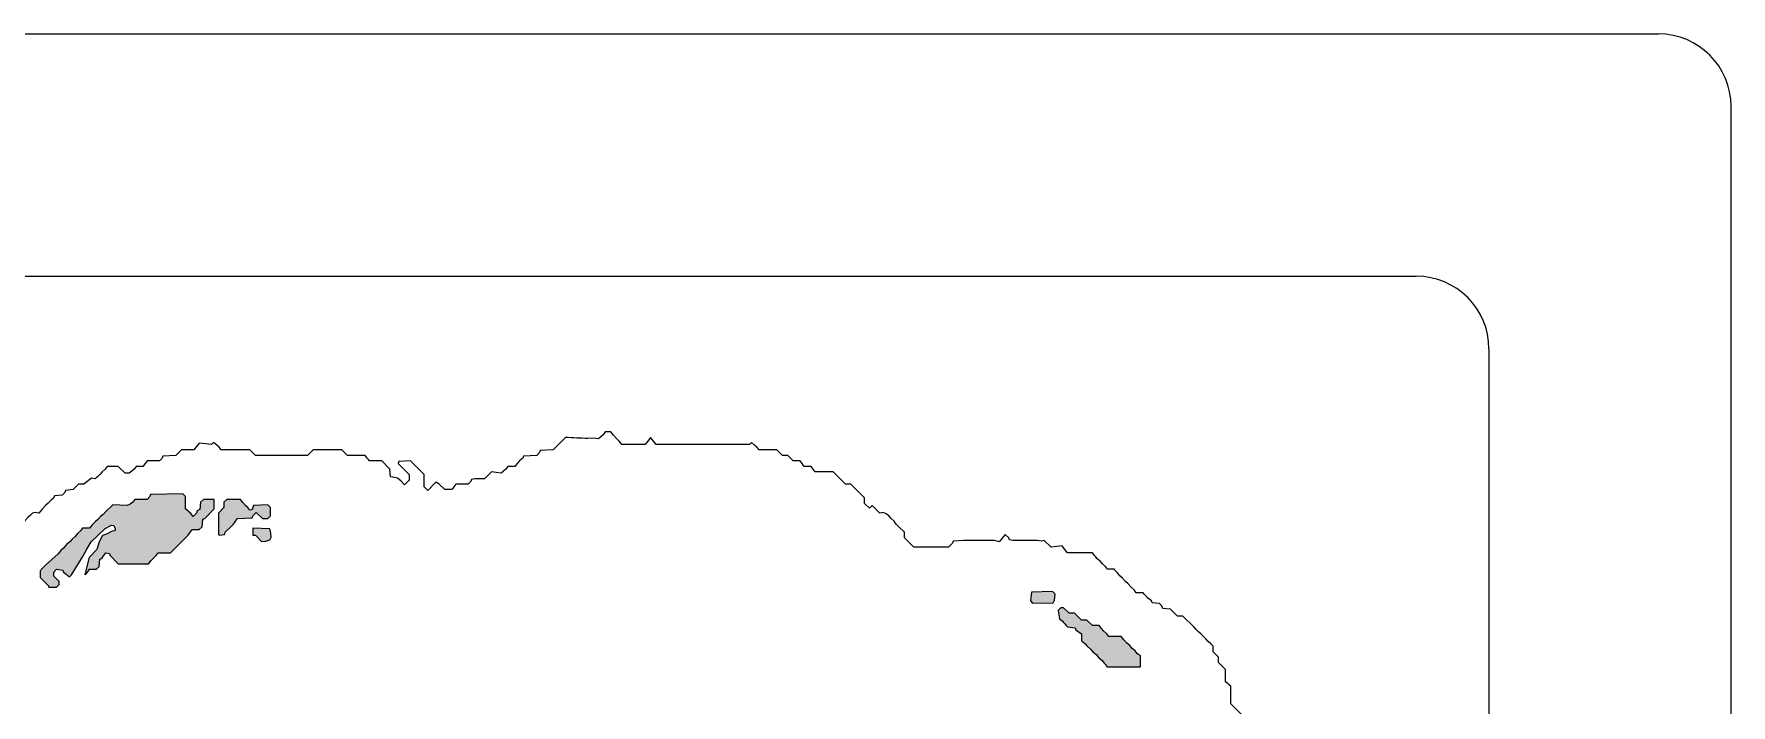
# Model space of a CAD drawing. Header units: inches. Extents: x 89 to 695, y 92 to 413.
# Drawn here: x 519.7 to 694.9, y 343.9 to 413.2 of the extents above; entities that cross this region are included whole.
import ezdxf

# ---------------------------------------------------------------- set-up
doc = ezdxf.new("R2010")
doc.units = ezdxf.units.IN
doc.header["$MEASUREMENT"] = 0
doc.layers.get('0').update_dxf_attribs({"linetype": 'CONTINUOUS'})

msp = doc.modelspace()

# ---------------------------------------------------------------- hatches: boundary and pattern name
at = {"linetype": 'Continuous', "lineweight": 0}
h = msp.add_hatch(color=0, dxfattribs=at)
h.set_gradient(color1=(255, 255, 255), one_color=1, tint=1)
h.paths.add_polyline_path([(544.12, 361.67), (544.02, 362.13), (542.25, 362.21), (542.25, 361.49), (542.53, 361.49), (543.16, 360.82), (543.59, 360.85), (544.02, 361), (544.16, 361.28)])
edge = h.paths.add_edge_path()
edge.add_line((542.18, 363.26), (542.25, 363.47))
edge.add_line((542.25, 363.47), (542.6, 363.83))
edge.add_line((542.6, 363.83), (543.24, 363.19))
edge.add_line((543.24, 363.19), (543.8, 363.19))
edge.add_line((543.8, 363.19), (544.09, 363.47))
edge.add_line((544.09, 363.47), (544.09, 364.32))
edge.add_line((544.09, 364.32), (543.8, 364.61))
edge.add_line((543.8, 364.61), (542.32, 364.54))
edge.add_line((542.32, 364.54), (542.18, 364.11))
edge.add_line((542.18, 364.11), (541.96, 364.04))
edge.add_line((541.96, 364.04), (541.75, 364.32))
edge.add_line((541.75, 364.32), (541.5, 364.54))
edge.add_line((541.5, 364.54), (541.24, 364.86))
edge.add_line((541.24, 364.86), (540.97, 365.17))
edge.add_line((540.97, 365.17), (539.56, 365.17))
edge.add_line((539.56, 365.17), (539.27, 364.89))
edge.add_line((539.27, 364.89), (539.27, 364.32))
edge.add_line((539.27, 364.32), (538.71, 363.76))
edge.add_spline(control_points=[(538.71, 363.76), (538.71, 363.03), (538.71, 362.29), (538.71, 361.56)], knot_values=[0, 0, 0, 0, 1, 1, 1, 1], degree=3, periodic=0)
edge.add_line((538.71, 361.56), (538.78, 361.48))
edge.add_line((538.78, 361.48), (539.34, 361.56))
edge.add_line((539.34, 361.56), (539.41, 361.77))
edge.add_line((539.41, 361.77), (539.98, 362.34))
edge.add_line((539.98, 362.34), (540.26, 362.62))
edge.add_spline(control_points=[(540.26, 362.62), (540.41, 362.81), (540.55, 363), (540.69, 363.19)], knot_values=[0, 0, 0, 0, 1, 1, 1, 1], degree=3, periodic=0)
edge.add_line((540.69, 363.19), (542.18, 363.26))
edge = h.paths.add_edge_path()
edge.add_line((535.31, 361.21), (535.59, 361.49))
edge.add_line((535.59, 361.49), (535.8, 361.77))
edge.add_line((535.8, 361.77), (536.01, 362.06))
edge.add_line((536.01, 362.06), (536.72, 362.06))
edge.add_line((536.72, 362.06), (537.01, 362.34))
edge.add_line((537.01, 362.34), (537.08, 363.12))
edge.add_line((537.08, 363.12), (537.29, 363.19))
edge.add_line((537.29, 363.19), (538.28, 364.18))
edge.add_line((538.28, 364.18), (538.28, 365.17))
edge.add_line((538.28, 365.17), (537.15, 365.17))
edge.add_line((537.15, 365.17), (536.86, 364.89))
edge.add_line((536.86, 364.89), (536.79, 364.11))
edge.add_line((536.79, 364.11), (536.51, 363.97))
edge.add_line((536.51, 363.97), (536.44, 363.76))
edge.add_line((536.44, 363.76), (536.08, 363.4))
edge.add_line((536.08, 363.4), (535.84, 363.72))
edge.add_line((535.84, 363.72), (535.57, 363.95))
edge.add_line((535.57, 363.95), (535.31, 364.18))
edge.add_line((535.31, 364.18), (535.31, 365.46))
edge.add_line((535.31, 365.46), (535.02, 365.74))
edge.add_line((535.02, 365.74), (531.69, 365.67))
edge.add_line((531.69, 365.67), (531.62, 365.46))
edge.add_line((531.62, 365.46), (531.34, 365.17))
edge.add_line((531.34, 365.17), (530.06, 365.17))
edge.add_line((530.06, 365.17), (529.85, 364.89))
edge.add_line((529.85, 364.89), (529.6, 364.68))
edge.add_line((529.6, 364.68), (529.29, 364.54))
edge.add_line((529.29, 364.54), (527.8, 364.61))
edge.add_line((527.8, 364.61), (527.09, 363.9))
edge.add_line((527.09, 363.9), (526.81, 363.62))
edge.add_line((526.81, 363.62), (526.52, 363.4))
edge.add_line((526.52, 363.4), (526.24, 363.09))
edge.add_line((526.24, 363.09), (525.96, 362.85))
edge.add_line((525.96, 362.85), (525.67, 362.53))
edge.add_line((525.67, 362.53), (525.39, 362.2))
edge.add_line((525.39, 362.2), (524.68, 362.2))
edge.add_line((524.68, 362.2), (524.47, 361.92))
edge.add_line((524.47, 361.92), (524.15, 361.63))
edge.add_line((524.15, 361.63), (523.92, 361.35))
edge.add_line((523.92, 361.35), (523.59, 361.07))
edge.add_line((523.59, 361.07), (523.36, 360.78))
edge.add_line((523.36, 360.78), (523.03, 360.5))
edge.add_line((523.03, 360.5), (522.72, 360.15))
edge.add_line((522.72, 360.15), (522.43, 359.9))
edge.add_line((522.43, 359.9), (522.14, 359.56))
edge.add_line((522.14, 359.56), (521.5, 358.97))
edge.add_line((521.5, 358.97), (520.86, 358.37))
edge.add_line((520.86, 358.37), (520.57, 358.09))
edge.add_line((520.57, 358.09), (520.29, 357.81))
edge.add_line((520.29, 357.81), (520.29, 357.1))
edge.add_line((520.29, 357.1), (521.19, 356.2))
edge.add_line((521.19, 356.2), (521.21, 356.11))
edge.add_line((521.21, 356.11), (521.99, 356.11))
edge.add_line((521.99, 356.11), (522.27, 356.39))
edge.add_line((522.27, 356.39), (522.27, 356.68))
edge.add_line((522.27, 356.68), (521.71, 357.24))
edge.add_line((521.71, 357.24), (521.71, 357.67))
edge.add_line((521.71, 357.67), (521.99, 357.95))
edge.add_line((521.99, 357.95), (522.63, 357.88))
edge.add_line((522.63, 357.88), (522.7, 357.67))
edge.add_line((522.7, 357.67), (522.98, 357.45))
edge.add_line((522.98, 357.45), (523.34, 357.17))
edge.add_line((523.34, 357.17), (523.55, 357.38))
edge.add_line((523.55, 357.38), (524.72, 359.26))
edge.add_line((524.72, 359.26), (525.12, 360.04))
edge.add_line((525.12, 360.04), (525.57, 360.8))
edge.add_line((525.57, 360.8), (526.25, 361.44))
edge.add_line((526.25, 361.44), (527.02, 362.18))
edge.add_line((527.02, 362.18), (527.68, 362.5))
edge.add_line((527.68, 362.5), (527.9, 362.47))
edge.add_line((527.9, 362.47), (528.04, 362.18))
edge.add_line((528.04, 362.18), (528, 361.91))
edge.add_line((528, 361.91), (527.72, 361.89))
edge.add_line((527.72, 361.89), (527.16, 361.57))
edge.add_line((527.16, 361.57), (526.75, 361.45))
edge.add_line((526.75, 361.45), (526.38, 360.8))
edge.add_line((526.38, 360.8), (526.16, 359.99))
edge.add_line((526.16, 359.99), (525.39, 359.22))
edge.add_line((525.39, 359.22), (524.96, 357.38))
edge.add_spline(control_points=[(524.96, 357.38), (525.11, 357.57), (525.25, 357.76), (525.39, 357.95)], knot_values=[0, 0, 0, 0, 1, 1, 1, 1], degree=3, periodic=0)
edge.add_line((525.39, 357.95), (526.1, 357.95))
edge.add_line((526.1, 357.95), (526.38, 358.23))
edge.add_line((526.38, 358.23), (526.45, 359.01))
edge.add_line((526.45, 359.01), (526.66, 359.08))
edge.add_spline(control_points=[(526.66, 359.08), (526.81, 359.27), (526.95, 359.46), (527.09, 359.65)], knot_values=[0, 0, 0, 0, 1, 1, 1, 1], degree=3, periodic=0)
edge.add_line((527.09, 359.65), (527.44, 359.58))
edge.add_line((527.44, 359.58), (527.51, 359.37))
edge.add_line((527.51, 359.37), (528.36, 358.52))
edge.add_line((528.36, 358.52), (531.48, 358.52))
edge.add_line((531.48, 358.52), (531.76, 358.87))
edge.add_line((531.76, 358.87), (532.05, 359.12))
edge.add_line((532.05, 359.12), (532.26, 359.38))
edge.add_line((532.26, 359.38), (532.47, 359.65))
edge.add_line((532.47, 359.65), (533.75, 359.65))
edge.add_line((533.75, 359.65), (535.31, 361.21))
h = msp.add_hatch(color=0, dxfattribs=at)
h.set_gradient(color1=(255, 255, 255), one_color=1, tint=1)
edge = h.paths.add_edge_path()
edge.add_line((630.11, 351.58), (629.88, 351.86))
edge.add_line((629.88, 351.86), (629.65, 352.14))
edge.add_line((629.65, 352.14), (628.94, 352.14))
edge.add_line((628.94, 352.14), (628.37, 352.71))
edge.add_line((628.37, 352.71), (627.81, 352.71))
edge.add_line((627.81, 352.71), (627.1, 353.42))
edge.add_line((627.1, 353.42), (626.53, 353.42))
edge.add_line((626.53, 353.42), (625.96, 353.98))
edge.add_line((625.96, 353.98), (625.68, 353.98))
edge.add_line((625.68, 353.98), (625.4, 353.7))
edge.add_line((625.4, 353.7), (625.47, 353.28))
edge.add_line((625.47, 353.28), (625.54, 352.85))
edge.add_line((625.54, 352.85), (625.82, 352.64))
edge.add_spline(control_points=[(625.82, 352.64), (626.01, 352.43), (626.2, 352.21), (626.39, 352)], knot_values=[0, 0, 0, 0, 1, 1, 1, 1], degree=3, periodic=0)
edge.add_line((626.39, 352), (627.17, 351.93))
edge.add_line((627.17, 351.93), (627.24, 351.72))
edge.add_spline(control_points=[(627.24, 351.72), (627.43, 351.58), (627.62, 351.43), (627.81, 351.29)], knot_values=[0, 0, 0, 0, 1, 1, 1, 1], degree=3, periodic=0)
edge.add_line((627.81, 351.29), (627.81, 350.58))
edge.add_line((627.81, 350.58), (628.16, 350.3))
edge.add_line((628.16, 350.3), (628.41, 350.02))
edge.add_line((628.41, 350.02), (628.74, 349.73))
edge.add_line((628.74, 349.73), (628.98, 349.45))
edge.add_line((628.98, 349.45), (629.32, 349.17))
edge.add_line((629.32, 349.17), (629.62, 348.81))
edge.add_line((629.62, 348.81), (629.92, 348.57))
edge.add_spline(control_points=[(629.92, 348.57), (630.08, 348.37), (630.24, 348.17), (630.4, 347.98)], knot_values=[0, 0, 0, 0, 1, 1, 1, 1], degree=3, periodic=0)
edge.add_line((630.4, 347.98), (630.43, 347.89))
edge.add_line((630.43, 347.89), (633.9, 347.89))
edge.add_line((633.9, 347.89), (633.9, 349.03))
edge.add_line((633.9, 349.03), (633.61, 349.24))
edge.add_line((633.61, 349.24), (633.33, 349.56))
edge.add_line((633.33, 349.56), (633.05, 349.79))
edge.add_line((633.05, 349.79), (632.76, 350.11))
edge.add_line((632.76, 350.11), (632.48, 350.35))
edge.add_line((632.48, 350.35), (632.2, 350.68))
edge.add_line((632.2, 350.68), (631.91, 351.01))
edge.add_line((631.91, 351.01), (630.64, 351.01))
edge.add_line((630.64, 351.01), (630.43, 351.29))
edge.add_line((630.43, 351.29), (630.11, 351.58))
h.paths.add_polyline_path([(624.9, 354.48), (625.04, 354.76), (625.11, 355.4), (624.83, 355.68), (622.64, 355.61), (622.56, 354.69), (622.77, 354.45)])

# ---------------------------------------------------------------- linework, layer by layer
msp.add_line((432.39, 413.19), (687.39, 413.19), dxfattribs=at)
at = {"color": 0, "linetype": 'Continuous', "lineweight": 0}
for p, q in [((694.89, 105.65), (694.89, 405.69)), ((457.39, 388.19), (662.39, 388.19)), ((457.39, 388.19), (662.39, 388.19)), ((669.89, 380.69), (669.89, 170.5)), ((525.57, 360.8), (526.25, 361.44)), ((526.25, 361.44), (527.02, 362.18)), ((526.75, 361.45), (526.38, 360.8)), ((527.16, 361.57), (526.75, 361.45)), ((527.02, 362.18), (527.68, 362.5)), ((527.72, 361.89), (527.16, 361.57)), ((527.68, 362.5), (527.9, 362.47)), ((528, 361.91), (527.72, 361.89)), ((527.9, 362.47), (528.04, 362.18)), ((528.04, 362.18), (528, 361.91)), ((538.78, 361.48), (538.71, 361.56)), ((523.55, 357.38), (524.72, 359.26)), ((524.72, 359.26), (525.12, 360.04)), ((525.12, 360.04), (525.57, 360.8)), ((526.16, 359.99), (525.39, 359.22)), ((526.38, 360.8), (526.16, 359.99)), ((524.96, 357.38), (525.39, 359.22)), ((521.21, 356.11), (521.19, 356.2)), ((630.43, 347.89), (630.4, 347.98))]:
    msp.add_line(p, q, dxfattribs=at)
at = {"color": 0, "linetype": 'Continuous', "ltscale": 2, "flags": 128}
for points in [[(574.54, 371.55), (573.27, 370.27), (571.92, 370.2), (571.85, 369.99), (571.57, 369.71), (570.22, 369.64), (570.15, 369.42), (569.8, 369.14), (569.55, 368.86), (569.3, 368.57), (568.59, 368.57), (568.38, 368.29), (568.13, 368.08), (567.89, 367.87), (567.39, 367.94), (566.89, 368.01), (566.19, 367.3)], [(598.77, 369.14), (598.06, 369.14), (597.49, 369.71), (596.93, 369.71), (596.36, 370.27), (594.52, 370.27), (594.3, 370.56), (594.06, 370.77), (593.74, 371.05), (593.53, 370.84), (583.89, 370.84), (583.61, 371.19), (583.33, 371.55), (583.04, 371.19), (582.76, 370.84), (580.35, 370.84), (580.07, 371.19), (579.79, 371.44), (579.5, 371.78), (579.22, 372.12), (578.65, 372.12), (578.44, 371.83), (578.19, 371.62), (577.94, 371.41), (577.45, 371.48), (576.85, 371.44)], [(553.86, 369.71), (552.02, 369.71), (551.45, 370.27), (548.48, 370.27), (547.91, 369.71), (542.53, 369.71), (541.96, 370.27), (538.99, 370.27), (538.78, 370.56), (538.53, 370.77), (538.21, 371.05), (538, 370.84), (537.36, 370.91), (536.72, 370.98), (536.44, 370.63), (536.16, 370.27), (534.88, 370.27), (534.31, 369.71), (532.97, 369.64), (532.9, 369.42), (532.61, 369.14), (531.34, 369.14), (531.13, 368.86), (530.91, 368.57), (530.21, 368.57), (529.99, 368.29), (529.75, 368.08), (529.5, 367.87), (529.07, 367.87), (528.36, 368.57), (527.23, 368.57), (527.02, 368.29), (526.7, 368.01), (526.47, 367.72)], [(562.79, 366.17), (562.08, 366.17), (561.51, 366.73), (561.16, 366.95), (560.31, 366.1), (559.95, 366.45), (559.95, 367.72), (558.54, 369.14), (557.33, 369.07), (557.26, 368.86), (558.4, 367.72), (558.4, 367.16), (557.9, 366.66), (557.58, 367.05), (557.19, 367.37), (556.87, 367.41), (556.48, 367.51), (556.41, 368.29), (555.56, 369.14), (554.29, 369.14)], [(599.9, 368.57), (599.19, 368.57)], [(615.62, 360.92), (614.56, 360.85), (614.49, 360.64), (614.07, 360.22), (610.52, 360.22), (609.53, 361.21), (609.53, 361.77), (608.97, 362.34), (608.68, 362.62), (608.47, 362.91), (608.15, 363.19), (607.92, 363.47), (607.66, 363.69), (607.34, 363.83), (606.98, 363.76), (606.2, 364.54), (605.92, 364.25), (605.42, 364.75), (605.42, 365.32), (604.01, 366.73), (603.44, 366.73), (602.17, 368.01)], [(525.96, 367.3), (525.6, 367.37), (524.82, 366.73), (524.26, 366.73), (523.69, 366.17), (522.91, 366.1), (522.84, 365.88), (522.56, 365.6), (521.78, 365.53), (521.71, 365.32), (521.42, 365.1), (521.14, 364.78), (520.86, 364.55), (520.5, 364.16), (520.15, 363.76), (519.79, 363.83), (519.51, 363.76), (519.3, 363.55), (519.02, 363.3), (518.73, 362.96), (518.45, 362.62), (517.74, 362.62)], [(565.19, 367.3), (564.84, 367.23), (564.77, 367.02), (564.49, 366.73), (563.21, 366.73)], [(527.09, 359.65), (527.44, 359.58), (527.51, 359.37), (528.36, 358.52), (531.48, 358.52), (531.76, 358.87), (532.05, 359.12), (532.26, 359.38), (532.47, 359.65), (533.75, 359.65), (535.31, 361.21), (535.59, 361.49), (535.8, 361.77), (536.01, 362.06), (536.72, 362.06), (537.01, 362.34), (537.08, 363.12), (537.29, 363.19), (538.28, 364.18), (538.28, 365.17), (537.15, 365.17), (536.86, 364.89), (536.79, 364.11), (536.51, 363.97), (536.44, 363.76), (536.08, 363.4), (535.84, 363.72), (535.57, 363.95), (535.31, 364.18), (535.31, 365.46), (535.02, 365.74), (531.69, 365.67), (531.62, 365.46), (531.34, 365.17), (530.06, 365.17), (529.85, 364.89), (529.6, 364.68), (529.29, 364.54), (527.8, 364.61), (527.09, 363.9), (526.81, 363.62), (526.52, 363.4), (526.24, 363.09), (525.96, 362.85), (525.67, 362.53), (525.39, 362.2), (524.68, 362.2), (524.47, 361.92), (524.15, 361.63), (523.92, 361.35), (523.59, 361.07), (523.36, 360.78), (523.03, 360.5), (522.72, 360.15), (522.43, 359.9), (522.14, 359.56), (521.5, 358.97), (520.86, 358.37), (520.57, 358.09), (520.29, 357.81), (520.29, 357.1), (521.19, 356.2)], [(540.69, 363.19), (542.18, 363.26), (542.25, 363.47), (542.6, 363.83), (543.24, 363.19), (543.8, 363.19), (544.09, 363.47), (544.09, 364.32), (543.8, 364.61), (542.32, 364.54), (542.18, 364.11), (541.96, 364.04), (541.75, 364.32), (541.5, 364.54), (541.24, 364.86), (540.97, 365.17), (539.56, 365.17), (539.27, 364.89), (539.27, 364.32), (538.71, 363.76)], [(538.78, 361.48), (539.34, 361.56), (539.41, 361.77), (539.98, 362.34), (540.26, 362.62)], [(620.72, 360.92), (620.37, 361), (620.3, 361.21), (619.94, 361.56), (619.63, 361.17), (619.31, 360.78), (618.88, 360.92)], [(628.94, 359.65), (626.39, 359.65), (626.11, 360), (625.82, 360.36), (625.26, 360.29), (624.69, 360.22), (623.98, 360.92), (623.7, 360.85), (623.27, 360.92)], [(521.21, 356.11), (521.99, 356.11), (522.27, 356.39), (522.27, 356.68), (521.71, 357.24), (521.71, 357.67), (521.99, 357.95), (522.63, 357.88), (522.7, 357.67), (522.98, 357.45), (523.34, 357.17), (523.55, 357.38)], [(525.39, 357.95), (526.1, 357.95), (526.38, 358.23), (526.45, 359.01), (526.66, 359.08)], [(631.21, 357.95), (630.5, 357.95), (630.29, 358.23), (629.97, 358.52), (629.74, 358.8), (629.41, 359.08)], [(634.18, 355.54), (633.47, 355.54), (633.26, 355.83), (632.94, 356.11), (632.64, 356.46), (632.35, 356.71), (632.06, 357.05), (631.77, 357.29)], [(630.43, 347.89), (633.9, 347.89), (633.9, 349.03), (633.61, 349.24), (633.33, 349.56), (633.05, 349.79), (632.76, 350.11), (632.48, 350.35), (632.2, 350.68), (631.91, 351.01), (630.64, 351.01), (630.43, 351.29), (630.11, 351.58), (629.88, 351.86), (629.65, 352.14), (628.94, 352.14), (628.37, 352.71), (627.81, 352.71), (627.1, 353.42), (626.53, 353.42), (625.96, 353.98), (625.68, 353.98), (625.4, 353.7), (625.47, 353.28), (625.54, 352.85), (625.82, 352.64)], [(639.42, 352), (638.29, 353.13), (637.72, 353.13), (637.01, 353.84), (636.23, 353.91), (636.16, 354.13), (635.88, 354.41), (635.1, 354.48), (635.03, 354.69), (634.68, 354.98)], [(626.39, 352), (627.17, 351.93), (627.24, 351.72)], [(627.81, 351.29), (627.81, 350.58), (628.16, 350.3), (628.41, 350.02), (628.74, 349.73), (628.98, 349.45), (629.32, 349.17), (629.62, 348.81), (629.92, 348.57)], [(642.68, 346.33), (642.68, 347.61), (641.97, 348.32), (641.97, 348.88), (641.41, 349.45), (641.41, 350.02)], [(643.81, 338.12), (643.81, 340.1), (644.38, 340.67), (644.38, 342.93), (643.25, 344.07), (643.25, 345.91)]]:
    msp.add_lwpolyline(points, dxfattribs=at)
for points in [[(543.16, 360.82), (543.59, 360.85), (544.02, 361), (544.16, 361.28), (544.12, 361.67), (544.02, 362.13), (542.25, 362.21), (542.25, 361.49), (542.53, 361.49), (543.16, 360.82)], [(622.77, 354.45), (624.9, 354.48), (625.04, 354.76), (625.11, 355.4), (624.83, 355.68), (622.64, 355.61), (622.56, 354.69), (622.77, 354.45)]]:
    msp.add_lwpolyline(points, close=True, dxfattribs=at)
at = {"linetype": 'Continuous', "lineweight": 0}
msp.add_arc((687.39, 405.69), 7.5, 0, 90, dxfattribs=at)
at = {"color": 0, "linetype": 'Continuous', "lineweight": 0}
msp.add_arc((662.39, 380.69), 7.5, 0, 90, dxfattribs=at)
at = {"color": 0}
msp.add_arc((-4964.64, -4436.69), 7368.99, 40.583874, 40.590672, dxfattribs=at)
at = {"color": 0, "linetype": 'Continuous'}
for points in [[(576.85, 371.44), (576.08, 371.48), (575.31, 371.51), (574.54, 371.55)], [(554.29, 369.14), (554.15, 369.33), (554, 369.52), (553.86, 369.71)], [(599.19, 368.57), (599.05, 368.76), (598.91, 368.95), (598.77, 369.14)], [(600.33, 368.01), (600.18, 368.2), (600.04, 368.39), (599.9, 368.57)], [(602.17, 368.01), (601.55, 368.01), (600.94, 368.01), (600.33, 368.01)], [(526.47, 367.72), (526.3, 367.58), (526.13, 367.44), (525.96, 367.3)], [(563.21, 366.73), (563.07, 366.54), (562.93, 366.35), (562.79, 366.17)], [(566.19, 367.3), (565.86, 367.3), (565.53, 367.3), (565.19, 367.3)], [(538.71, 363.76), (538.71, 363.03), (538.71, 362.29), (538.71, 361.56)], [(540.26, 362.62), (540.41, 362.81), (540.55, 363), (540.69, 363.19)], [(526.66, 359.08), (526.81, 359.27), (526.95, 359.46), (527.09, 359.65)], [(618.88, 360.92), (617.8, 360.92), (616.71, 360.92), (615.62, 360.92)], [(623.27, 360.92), (622.42, 360.92), (621.57, 360.92), (620.72, 360.92)], [(629.41, 359.08), (629.25, 359.27), (629.1, 359.46), (628.94, 359.65)], [(524.96, 357.38), (525.11, 357.57), (525.25, 357.76), (525.39, 357.95)], [(634.68, 354.98), (634.51, 355.16), (634.35, 355.35), (634.18, 355.54)], [(625.82, 352.64), (626.01, 352.43), (626.2, 352.21), (626.39, 352)], [(627.24, 351.72), (627.43, 351.58), (627.62, 351.43), (627.81, 351.29)], [(641.41, 350.02), (640.74, 350.68), (640.08, 351.34), (639.42, 352)], [(629.92, 348.57), (630.08, 348.37), (630.24, 348.17), (630.4, 347.98)], [(643.25, 345.91), (643.06, 346.05), (642.87, 346.19), (642.68, 346.33)]]:
    msp.add_open_spline(points, degree=3, dxfattribs=at)

doc.saveas('drawing.dxf')
